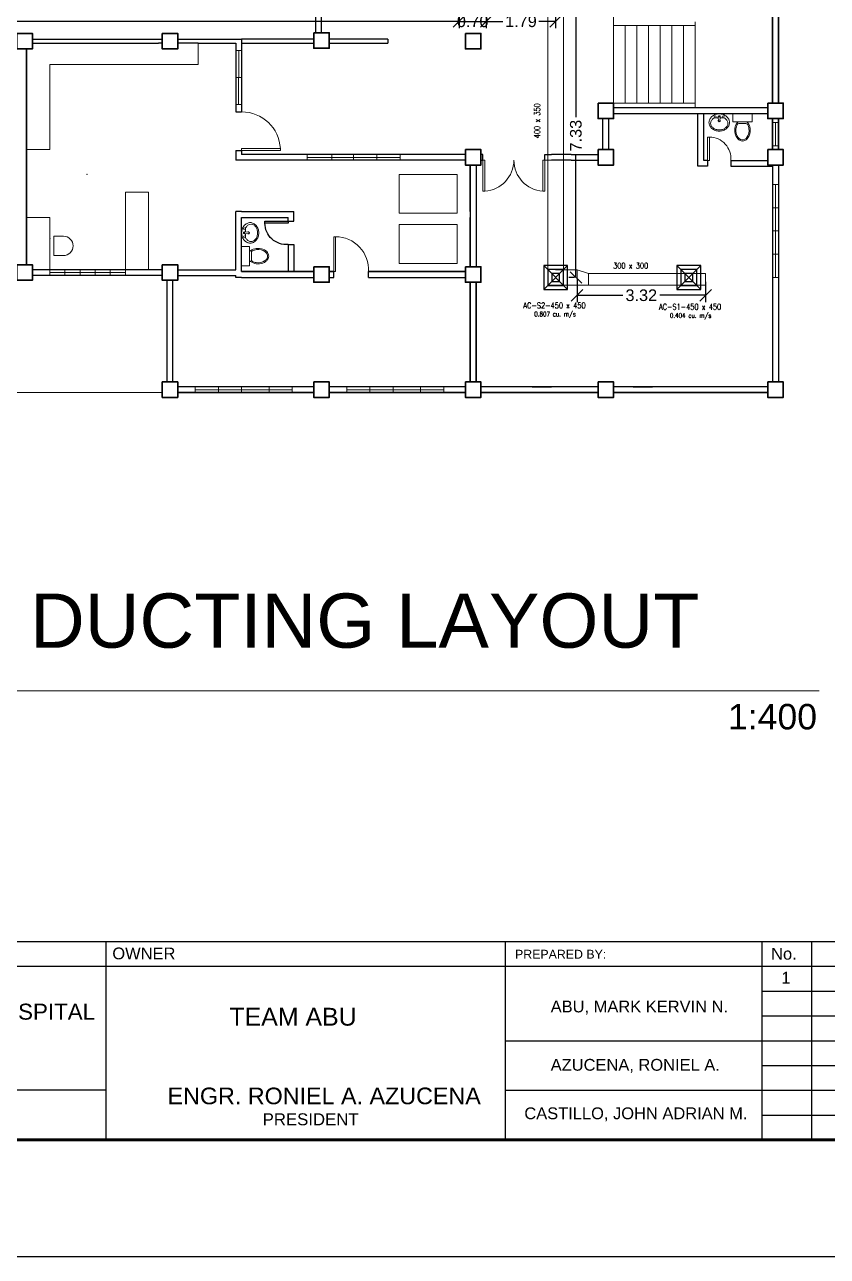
# Model space of a CAD drawing. Header units: millimetres. Extents: x 3 to 421, y 1 to 233.
# Drawn here: x 269.63 to 290.34, y 68.47 to 100.27 of the extents above; entities that cross this region are included whole.
import ezdxf

# ---------------------------------------------------------------- set-up
doc = ezdxf.new("R2010")
doc.units = ezdxf.units.MM
doc.header["$MEASUREMENT"] = 0
for name, color, linetype in [('.1', 1, 'Continuous'), ('diffuser', 7, 'Continuous'), ('ducting label', 7, 'Continuous'), ('Legends', 7, 'Continuous'), ('SHEET', 3, 'Continuous'), ('text', 7, 'Continuous')]:
    doc.layers.add(name, color=color, linetype=linetype)
doc.layers.add('ahu line', color=150, linetype='Continuous', lineweight=20)
doc.layers.add('WALL', color=4, linetype='Continuous', lineweight=30)
doc.styles.add('Arch-Dim', font='simplex.shx', dxfattribs={"width": 0.75})
doc.styles.add('arial', font='arial.ttf')
doc.styles.get("Standard").update_dxf_attribs({"font": 'arial.ttf'})
doc.dimstyles.new('Copy of dimension', dxfattribs={"dimtxt": 0.3, "dimasz": 0.3, "dimexe": 0.18, "dimexo": 0.0625, "dimgap": 0.09, "dimtad": 0, "dimzin": 0, "dimdsep": 46, "dimtxsty": 'Standard', "dimblk": 'OBLIQUE', "dimcen": 0.09, "dimclrd": 256, "dimclre": 256, "dimclrt": 256, "dimadec": 0, "dimazin": 0, "dimtfac": 1, "dimtofl": 0, "dimtmove": 0, "dimatfit": 3, "dimldrblk": 'OBLIQUE', "dimfxl": 1, "dimtolj": 1, "dimtzin": 0, "dimarcsym": 0})

# ---------------------------------------------------------------- blocks, each defined once
blk = doc.blocks.new('door-.60m')
at = {"ltscale": 0.03}
blk.add_lwpolyline([(0, 0), (0.05, 0), (0.05, 0.6), (0, 0.6)], close=True, dxfattribs=at)
blk.add_arc((0.05, 0.048), 0.552, 355.0209, 90, dxfattribs=at)
blk = doc.blocks.new('AC-S-12')
at = {"layer": 'diffuser', "color": 30}
for p, q in [((-0.15, 0.15), (0.15, -0.15)), ((0.15, 0.15), (-0.15, -0.15)), ((-0.15, 0.15), (-0.15, -0.15)), ((0.15, 0.15), (-0.15, 0.15)), ((-0.1, 0.1), (-0.1, -0.1)), ((0.1, 0.1), (-0.1, 0.1)), ((-0.05, 0.05), (-0.05, -0.05)), ((0.05, 0.05), (-0.05, 0.05)), ((0.05, -0.05), (0.05, 0.05)), ((0.1, -0.1), (0.1, 0.1)), ((0.15, -0.15), (0.15, 0.15)), ((-0.15, -0.15), (0.15, -0.15)), ((-0.1, -0.1), (0.1, -0.1)), ((-0.05, -0.05), (0.05, -0.05))]:
    blk.add_line(p, q, dxfattribs=at)
for points in [[(-0.358, 0.358, 0, 0.0447, 0), (-0.295, 0.295, 0, 0, 0), (-0.15, 0.15, 0, 0, 0)], [(0.358, 0.358, 0, 0.0447, 0), (0.295, 0.295, 0, 0, 0), (0.15, 0.15, 0, 0, 0)], [(-0.358, -0.358, 0, 0.0447, 0), (-0.295, -0.295, 0, 0, 0), (-0.15, -0.15, 0, 0, 0)], [(0.358, -0.358, 0, 0.0447, 0), (0.295, -0.295, 0, 0, 0), (0.15, -0.15, 0, 0, 0)]]:
    blk.add_lwpolyline(points, format="xyseb", dxfattribs=at)
blk = doc.blocks.new('fcu')
at = {"layer": 'diffuser', "xscale": 2.052644456280903, "yscale": 2.052644456280903, "zscale": 2.052644456280903}
blk.add_blockref('AC-S-12', (0, 0), dxfattribs=at)
blk = doc.blocks.new('_Oblique')
at = {"color": 0, "linetype": 'ByBlock', "lineweight": -2}
blk.add_line((-0.5, -0.5), (0.5, 0.5), dxfattribs=at)
blk = doc.blocks.new('*D41')
at = {"layer": 'Defpoints', "color": 0, "transparency": 16777216}
for p in [(280.841, 101.597), (250.804, 100.697), (280.841, 100.358)]:
    blk.add_point(p, dxfattribs=at)
at = {"layer": 'diffuser', "lineweight": -2, "transparency": 16777216}
for p, q in [((280.841, 101.534), (280.841, 100.178)), ((250.804, 100.634), (250.804, 100.178)), ((250.804, 100.358), (265.227, 100.358)), ((280.841, 100.358), (266.418, 100.358))]:
    blk.add_line(p, q, dxfattribs=at)
at = {"layer": 'diffuser', "lineweight": -2, "transparency": 16777216, "xscale": 0.3, "yscale": 0.3, "zscale": 0.3, "rotation": 180}
blk.add_blockref('_Oblique', (250.804, 100.358), dxfattribs=at)
at = {"layer": 'diffuser', "lineweight": -2, "transparency": 16777216, "xscale": 0.3, "yscale": 0.3, "zscale": 0.3}
blk.add_blockref('_Oblique', (280.841, 100.358), dxfattribs=at)
at = {"layer": 'diffuser', "transparency": 16777216, "insert": (265.822, 100.358), "char_height": 0.3, "attachment_point": 5}
blk.add_mtext('\\A1;30.04', dxfattribs=at)
blk = doc.blocks.new('*D42')
at = {"layer": 'Defpoints', "color": 0, "transparency": 16777216}
for p in [(280.841, 101.597), (281.541, 100.697), (281.541, 100.358)]:
    blk.add_point(p, dxfattribs=at)
at = {"layer": 'diffuser', "lineweight": -2, "transparency": 16777216}
for p, q in [((280.841, 101.534), (280.841, 100.178)), ((281.541, 100.634), (281.541, 100.178)), ((280.841, 100.358), (281.541, 100.358))]:
    blk.add_line(p, q, dxfattribs=at)
at = {"layer": 'diffuser', "lineweight": -2, "transparency": 16777216, "xscale": 0.3, "yscale": 0.3, "zscale": 0.3, "rotation": 180}
blk.add_blockref('_Oblique', (280.841, 100.358), dxfattribs=at)
at = {"layer": 'diffuser', "lineweight": -2, "transparency": 16777216, "xscale": 0.3, "yscale": 0.3, "zscale": 0.3}
blk.add_blockref('_Oblique', (281.541, 100.358), dxfattribs=at)
at = {"layer": 'diffuser', "transparency": 16777216, "insert": (281.191, 100.358), "char_height": 0.3, "attachment_point": 5}
blk.add_mtext('\\A1;0.70', dxfattribs=at)
blk = doc.blocks.new('*D43')
at = {"layer": 'Defpoints', "color": 0, "transparency": 16777216}
for p in [(281.541, 100.697), (283.332, 100.772), (283.332, 100.358)]:
    blk.add_point(p, dxfattribs=at)
at = {"layer": 'diffuser', "lineweight": -2, "transparency": 16777216}
for p, q in [((281.541, 100.634), (281.541, 100.178)), ((283.332, 100.709), (283.332, 100.178)), ((281.541, 100.358), (281.971, 100.358)), ((283.332, 100.358), (282.902, 100.358))]:
    blk.add_line(p, q, dxfattribs=at)
at = {"layer": 'diffuser', "lineweight": -2, "transparency": 16777216, "xscale": 0.3, "yscale": 0.3, "zscale": 0.3, "rotation": 180}
blk.add_blockref('_Oblique', (281.541, 100.358), dxfattribs=at)
at = {"layer": 'diffuser', "lineweight": -2, "transparency": 16777216, "xscale": 0.3, "yscale": 0.3, "zscale": 0.3}
blk.add_blockref('_Oblique', (283.332, 100.358), dxfattribs=at)
at = {"layer": 'diffuser', "transparency": 16777216, "insert": (282.437, 100.358), "char_height": 0.3, "attachment_point": 5}
blk.add_mtext('\\A1;1.79', dxfattribs=at)
blk = doc.blocks.new('*D44')
at = {"layer": 'Defpoints', "color": 0, "transparency": 16777216}
for p in [(283.032, 101.072), (283.854, 93.745), (283.884, 93.745)]:
    blk.add_point(p, dxfattribs=at)
at = {"layer": 'diffuser', "lineweight": -2, "transparency": 16777216}
for p, q in [((283.095, 101.072), (284.034, 101.072)), ((283.854, 101.072), (283.854, 97.887)), ((283.854, 93.745), (283.854, 96.93)), ((283.821, 93.745), (283.674, 93.745))]:
    blk.add_line(p, q, dxfattribs=at)
at = {"layer": 'diffuser', "lineweight": -2, "transparency": 16777216, "xscale": 0.3, "yscale": 0.3, "zscale": 0.3}
for p, rotation in [((283.854, 101.072), 90), ((283.854, 93.745), 270)]:
    blk.add_blockref('_Oblique', p, dxfattribs=dict(at, rotation=rotation))
at = {"layer": 'diffuser', "transparency": 16777216, "insert": (283.854, 97.408), "char_height": 0.3, "attachment_point": 5, "rotation": 90}
blk.add_mtext('\\A1;7.33', dxfattribs=at)
blk = doc.blocks.new('*D45')
at = {"layer": 'Defpoints', "color": 0, "transparency": 16777216}
for p in [(283.884, 93.745), (287.2, 93.695), (287.2, 93.285)]:
    blk.add_point(p, dxfattribs=at)
at = {"layer": 'diffuser', "lineweight": -2, "transparency": 16777216}
for p, q in [((283.884, 93.683), (283.884, 93.105)), ((287.2, 93.633), (287.2, 93.105)), ((283.884, 93.285), (285.064, 93.285)), ((287.2, 93.285), (286.02, 93.285))]:
    blk.add_line(p, q, dxfattribs=at)
at = {"layer": 'diffuser', "lineweight": -2, "transparency": 16777216, "xscale": 0.3, "yscale": 0.3, "zscale": 0.3, "rotation": 180}
blk.add_blockref('_Oblique', (283.884, 93.285), dxfattribs=at)
at = {"layer": 'diffuser', "lineweight": -2, "transparency": 16777216, "xscale": 0.3, "yscale": 0.3, "zscale": 0.3}
blk.add_blockref('_Oblique', (287.2, 93.285), dxfattribs=at)
at = {"layer": 'diffuser', "transparency": 16777216, "insert": (285.542, 93.285), "char_height": 0.3, "attachment_point": 5}
blk.add_mtext('\\A1;3.32', dxfattribs=at)

msp = doc.modelspace()

# ---------------------------------------------------------------- linework, layer by layer
at = {"layer": '.1', "color": 0}
msp.add_line((214.384, 68.472), (313.659, 68.472), dxfattribs=at)
at = {"color": 8, "lineweight": 9}
for p, q in [((284.829, 100.249), (284.829, 102.649)), ((286.629, 100.249), (284.829, 100.249)), ((284.829, 100.249), (284.829, 98.249)), ((285.129, 100.249), (285.129, 98.249)), ((285.429, 100.249), (285.429, 98.249)), ((285.729, 100.249), (285.729, 98.249)), ((286.029, 100.249), (286.029, 98.249)), ((286.329, 100.249), (286.329, 98.249)), ((286.629, 100.249), (286.629, 98.249)), ((286.629, 100.249), (286.929, 100.249)), ((286.929, 100.249), (286.929, 100.349)), ((286.929, 100.249), (286.929, 98.249)), ((274.104, 99.247), (274.104, 99.797)), ((275.229, 99.609), (275.081, 99.609)), ((275.081, 99.609), (275.081, 98.209)), ((275.155, 99.609), (275.151, 98.209)), ((275.229, 98.909), (275.229, 99.609)), ((275.229, 98.909), (275.081, 98.909)), ((275.081, 98.209), (275.227, 98.209)), ((286.929, 98.249), (284.829, 98.249)), ((284.829, 98.124), (284.829, 98.249)), ((286.929, 98.124), (286.929, 98.249)), ((287.904, 97.968), (287.904, 97.768)), ((288.404, 97.968), (287.904, 97.968)), ((288.404, 97.768), (288.404, 97.968)), ((287.539, 97.77), (287.526, 97.892)), ((287.568, 97.77), (287.582, 97.892)), ((287.904, 97.768), (288.404, 97.768)), ((288.063, 97.718), (288.244, 97.718)), ((289.079, 97.748), (288.929, 97.748)), ((288.929, 97.748), (288.929, 97.148)), ((289.004, 97.748), (289.004, 97.148)), ((289.079, 97.448), (289.079, 97.748)), ((284.829, 97.047), (284.829, 96.922)), ((288.929, 97.148), (289.079, 97.148)), ((276.916, 96.772), (276.916, 96.922)), ((276.916, 96.922), (279.316, 96.922)), ((279.316, 96.847), (276.916, 96.847)), ((278.116, 96.772), (276.916, 96.772)), ((277.554, 96.772), (277.554, 96.922)), ((278.116, 96.772), (278.116, 96.922)), ((278.116, 96.772), (279.316, 96.772)), ((278.716, 96.772), (278.716, 96.922)), ((279.316, 96.922), (279.316, 96.772)), ((281.279, 96.647), (281.279, 96.622)), ((289.079, 96.647), (289.079, 96.147)), ((289.079, 96.147), (288.929, 96.147)), ((288.929, 96.147), (288.929, 93.747)), ((289.004, 96.147), (289.004, 93.747)), ((289.079, 94.947), (289.079, 96.147)), ((272.829, 95.947), (272.829, 93.947)), ((269.679, 95.672), (269.679, 95.297)), ((289.079, 95.547), (288.929, 95.547)), ((269.679, 95.297), (269.679, 94.072)), ((275.427, 94.911), (275.305, 94.924)), ((275.427, 94.882), (275.305, 94.869)), ((281.129, 94.922), (281.129, 95.072)), ((289.079, 94.947), (288.929, 94.947)), ((289.079, 93.747), (289.079, 94.947)), ((275.229, 94.547), (275.429, 94.547)), ((275.229, 94.047), (275.229, 94.547)), ((275.429, 94.547), (275.429, 94.047)), ((275.479, 94.387), (275.479, 94.206)), ((289.079, 94.347), (288.929, 94.347)), ((270.279, 93.947), (269.829, 93.947)), ((270.279, 93.947), (270.279, 93.797)), ((272.229, 93.872), (270.279, 93.872)), ((270.669, 93.797), (270.669, 93.947)), ((270.669, 93.947), (271.059, 93.947)), ((271.059, 93.947), (271.059, 93.797)), ((271.449, 93.797), (271.449, 93.947)), ((271.449, 93.947), (271.839, 93.947)), ((271.839, 93.947), (271.839, 93.797)), ((272.779, 93.947), (272.179, 93.947)), ((272.229, 93.797), (272.229, 93.947)), ((275.429, 94.047), (275.229, 94.047)), ((269.829, 93.797), (270.279, 93.797)), ((270.279, 93.797), (272.179, 93.797)), ((270.279, 93.797), (270.669, 93.797)), ((271.059, 93.797), (271.449, 93.797)), ((271.839, 93.797), (272.229, 93.797)), ((272.179, 93.797), (272.929, 93.797)), ((288.929, 93.747), (289.079, 93.747)), ((273.179, 90.772), (257.854, 90.772)), ((274.029, 90.772), (274.029, 90.922)), ((276.535, 90.847), (274.029, 90.847)), ((275.229, 90.772), (274.029, 90.772)), ((274.629, 90.772), (274.629, 90.922)), ((275.229, 90.922), (275.229, 90.772)), ((275.335, 90.922), (276.535, 90.922)), ((275.935, 90.922), (275.935, 90.772)), ((276.535, 90.922), (276.535, 90.772)), ((277.941, 90.772), (277.941, 90.922)), ((280.447, 90.847), (277.941, 90.847)), ((279.141, 90.772), (277.941, 90.772)), ((278.541, 90.772), (278.541, 90.922)), ((279.141, 90.922), (279.141, 90.772)), ((279.247, 90.922), (280.447, 90.922)), ((279.847, 90.922), (279.847, 90.772)), ((280.447, 90.922), (280.447, 90.772)), ((281.404, 90.922), (282.129, 90.922)), ((282.129, 90.922), (282.729, 90.922)), ((283.729, 90.922), (283.229, 90.922)), ((283.729, 90.922), (284.429, 90.922)), ((284.829, 90.922), (285.329, 90.922)), ((286.329, 90.922), (285.829, 90.922)), ((286.329, 90.922), (287.329, 90.922)), ((287.329, 90.922), (287.929, 90.922)), ((287.929, 90.922), (288.804, 90.922))]:
    msp.add_line(p, q, dxfattribs=at)
at = {"color": 8, "lineweight": 25}
for p, q in [((288.929, 102.649), (288.929, 98.249)), ((289.079, 102.649), (289.079, 98.249)), ((288.929, 98.249), (288.929, 101.522)), ((289.079, 98.249), (289.079, 101.522)), ((277.141, 100.062), (277.141, 100.606)), ((277.291, 100.062), (277.291, 100.656)), ((269.829, 99.897), (272.779, 99.897)), ((272.779, 99.897), (273.179, 99.897)), ((273.579, 99.897), (275.079, 99.897)), ((275.079, 99.897), (275.229, 99.897)), ((275.229, 99.897), (275.229, 98.022)), ((277.091, 99.897), (275.229, 99.897)), ((279.004, 99.897), (277.491, 99.897)), ((279.004, 99.897), (279.004, 99.797)), ((269.679, 99.647), (269.679, 96.672)), ((269.679, 94.072), (269.679, 99.647)), ((269.679, 99.647), (269.679, 94.072)), ((269.829, 99.797), (273.079, 99.797)), ((273.179, 99.797), (273.079, 99.797)), ((274.104, 99.797), (273.579, 99.797)), ((274.104, 99.797), (275.079, 99.797)), ((275.079, 99.797), (275.079, 98.022)), ((275.229, 99.797), (277.091, 99.797)), ((277.491, 99.797), (279.004, 99.797)), ((269.679, 98.047), (269.679, 95.947)), ((275.079, 98.022), (275.229, 98.022)), ((288.804, 98.124), (284.829, 98.124)), ((288.804, 97.974), (284.829, 97.974)), ((287.004, 96.618), (287.004, 97.968)), ((287.154, 96.768), (287.154, 97.968)), ((284.554, 97.047), (284.554, 97.849)), ((284.704, 97.047), (284.704, 97.849)), ((288.929, 97.849), (288.929, 97.047)), ((288.929, 97.047), (288.929, 97.849)), ((289.079, 97.849), (289.079, 97.047)), ((289.079, 97.047), (289.079, 97.849)), ((275.079, 97.022), (275.079, 96.922)), ((275.079, 97.022), (275.229, 97.022)), ((275.229, 97.022), (275.229, 96.93)), ((275.079, 96.922), (275.079, 96.772)), ((275.229, 96.772), (275.079, 96.772)), ((275.229, 96.93), (275.229, 96.922)), ((281.004, 96.922), (275.229, 96.922)), ((281.004, 96.772), (275.229, 96.772)), ((281.454, 96.922), (281.404, 96.922)), ((281.404, 96.772), (281.454, 96.772)), ((281.454, 96.772), (281.454, 96.922)), ((283.054, 96.922), (283.229, 96.922)), ((283.054, 96.772), (283.054, 96.922)), ((283.729, 96.922), (283.229, 96.922)), ((283.729, 96.772), (283.229, 96.772)), ((283.729, 96.922), (284.429, 96.922)), ((283.729, 96.772), (284.429, 96.772)), ((281.129, 96.647), (281.129, 95.072)), ((281.129, 95.447), (281.129, 96.622)), ((281.279, 96.647), (281.279, 95.072)), ((281.279, 96.622), (281.279, 94.022)), ((288.929, 96.647), (288.929, 91.047)), ((288.929, 96.647), (288.929, 91.047)), ((289.079, 96.647), (289.079, 91.047)), ((275.079, 93.947), (275.079, 95.447)), ((275.229, 95.447), (275.079, 95.447)), ((275.229, 93.897), (275.229, 95.297)), ((281.129, 94.022), (281.129, 95.297)), ((281.129, 95.072), (281.129, 94.022)), ((281.279, 95.072), (281.279, 94.022)), ((273.179, 93.947), (269.829, 93.947)), ((273.579, 93.947), (275.079, 93.947)), ((275.229, 93.897), (277.091, 93.897)), ((277.091, 93.897), (275.229, 93.897)), ((277.491, 93.897), (277.604, 93.897)), ((277.604, 93.897), (277.491, 93.897)), ((277.604, 93.747), (277.604, 93.897)), ((278.504, 93.897), (279.779, 93.897)), ((278.504, 93.747), (278.504, 93.897)), ((281.004, 93.897), (278.504, 93.897)), ((279.779, 93.897), (281.004, 93.897)), ((273.179, 93.797), (269.829, 93.797)), ((273.304, 91.047), (273.304, 93.672)), ((273.454, 91.047), (273.454, 93.672)), ((273.579, 93.797), (275.079, 93.797)), ((275.079, 93.747), (275.079, 93.797)), ((275.229, 93.747), (275.079, 93.747)), ((275.229, 93.747), (277.091, 93.747)), ((277.491, 93.747), (277.604, 93.747)), ((278.504, 93.747), (281.004, 93.747)), ((281.129, 93.622), (281.129, 91.047)), ((281.129, 91.047), (281.129, 93.622)), ((281.279, 93.622), (281.279, 91.047)), ((281.279, 91.047), (281.279, 93.622)), ((281.129, 92.922), (281.129, 91.047)), ((277.091, 90.922), (273.579, 90.922)), ((277.091, 90.772), (273.579, 90.772)), ((273.579, 90.772), (277.091, 90.772)), ((277.091, 90.772), (275.079, 90.772)), ((277.091, 90.922), (275.229, 90.922)), ((281.004, 90.922), (277.491, 90.922)), ((281.004, 90.922), (277.491, 90.922)), ((281.004, 90.772), (277.491, 90.772)), ((281.004, 90.772), (277.491, 90.772)), ((277.491, 90.772), (281.004, 90.772)), ((284.429, 90.922), (281.404, 90.922)), ((284.429, 90.772), (281.404, 90.772)), ((281.404, 90.772), (284.429, 90.772)), ((282.729, 90.922), (283.229, 90.922)), ((288.804, 90.922), (284.829, 90.922)), ((288.804, 90.772), (284.829, 90.772)), ((284.829, 90.772), (288.804, 90.772)), ((285.329, 90.922), (285.829, 90.922))]:
    msp.add_line(p, q, dxfattribs=at)
at = {"color": 8, "lineweight": 9, "ltscale": 0.4}
for p, q in [((270.279, 99.247), (274.104, 99.247)), ((270.279, 99.247), (270.279, 97.047)), ((269.679, 97.047), (270.279, 97.047)), ((272.229, 93.947), (272.229, 95.947)), ((272.829, 95.947), (272.229, 95.947)), ((269.679, 95.297), (270.279, 95.297)), ((270.279, 95.297), (270.279, 93.947))]:
    msp.add_line(p, q, dxfattribs=at)
at = {"color": 8, "lineweight": 13}
for p, q in [((275.229, 97.072), (275.229, 97.022)), ((276.229, 97.072), (275.229, 97.072)), ((275.229, 97.072), (275.229, 97.022)), ((275.229, 97.022), (276.229, 97.022)), ((276.229, 97.022), (276.229, 97.072)), ((281.454, 96.772), (281.504, 96.772)), ((281.504, 96.772), (281.454, 96.772)), ((281.454, 96.772), (281.454, 95.972)), ((281.504, 95.972), (281.504, 96.772)), ((283.004, 95.972), (283.004, 96.772)), ((283.004, 96.772), (283.054, 96.772)), ((283.004, 96.772), (283.229, 96.772)), ((283.054, 96.772), (283.054, 95.972)), ((281.454, 95.972), (281.504, 95.972)), ((283.054, 95.972), (283.004, 95.972))]:
    msp.add_line(p, q, dxfattribs=at)
at = {"color": 8, "lineweight": 25, "ltscale": 0.4}
for p, q in [((287.254, 96.768), (287.154, 96.768)), ((287.254, 96.768), (287.254, 96.618)), ((287.854, 96.768), (287.854, 96.618)), ((287.854, 96.768), (288.804, 96.768)), ((287.254, 96.618), (287.004, 96.618)), ((287.854, 96.618), (288.929, 96.618)), ((275.229, 95.447), (276.579, 95.447)), ((276.579, 95.197), (276.579, 95.447)), ((275.229, 95.297), (276.429, 95.297)), ((275.229, 95.297), (276.429, 95.297)), ((276.429, 95.197), (276.429, 95.297)), ((276.429, 95.197), (276.579, 95.197)), ((276.429, 94.597), (276.579, 94.597)), ((276.429, 94.597), (276.429, 93.897)), ((276.579, 94.597), (276.579, 93.897))]:
    msp.add_line(p, q, dxfattribs=at)
at = {"color": 0, "linetype": 'ByBlock', "lineweight": 9}
msp.add_line((290.135, 83.076), (252.165, 83.076), dxfattribs=at)
at = {"color": 8, "lineweight": 35}
for points in [[(269.429, 100.047), (269.829, 100.047), (269.829, 99.647), (269.429, 99.647)], [(273.179, 100.047), (273.579, 100.047), (273.579, 99.647), (273.179, 99.647)], [(277.091, 100.062), (277.491, 100.062), (277.491, 99.662), (277.091, 99.662)], [(281.004, 100.047), (281.404, 100.047), (281.404, 99.647), (281.004, 99.647)], [(284.429, 98.249), (284.829, 98.249), (284.829, 97.849), (284.429, 97.849)], [(288.804, 98.249), (289.204, 98.249), (289.204, 97.849), (288.804, 97.849)], [(281.004, 97.047), (281.404, 97.047), (281.404, 96.647), (281.004, 96.647)], [(284.429, 97.047), (284.829, 97.047), (284.829, 96.647), (284.429, 96.647)], [(288.804, 97.047), (289.204, 97.047), (289.204, 96.647), (288.804, 96.647)], [(269.429, 94.072), (269.829, 94.072), (269.829, 93.672), (269.429, 93.672)], [(273.179, 94.072), (273.579, 94.072), (273.579, 93.672), (273.179, 93.672)], [(277.091, 94.022), (277.491, 94.022), (277.491, 93.622), (277.091, 93.622)], [(281.004, 94.022), (281.404, 94.022), (281.404, 93.622), (281.004, 93.622)], [(273.179, 91.047), (273.579, 91.047), (273.579, 90.647), (273.179, 90.647)], [(277.091, 91.047), (277.491, 91.047), (277.491, 90.647), (277.091, 90.647)], [(281.004, 91.047), (281.404, 91.047), (281.404, 90.647), (281.004, 90.647)], [(284.429, 91.047), (284.829, 91.047), (284.829, 90.647), (284.429, 90.647)], [(288.804, 91.047), (289.204, 91.047), (289.204, 90.647), (288.804, 90.647)]]:
    msp.add_lwpolyline(points, close=True, dxfattribs=at)
at = {"color": 8, "lineweight": 9}
for points in [[(275.081, 99.609), (275.227, 99.609), (275.227, 98.209), (275.081, 98.209)], [(288.929, 97.748), (289.079, 97.748), (289.079, 97.148), (288.929, 97.148)], [(279.316, 96.772), (276.916, 96.772), (276.916, 96.922), (279.316, 96.922)], [(276.916, 96.922), (279.316, 96.922), (279.316, 96.772), (276.916, 96.772)], [(288.929, 96.147), (289.079, 96.147), (289.079, 93.747), (288.929, 93.747)], [(270.279, 93.947), (272.229, 93.947), (272.229, 93.797), (270.279, 93.797)], [(274.029, 90.922), (276.535, 90.922), (276.535, 90.772), (274.029, 90.772)], [(277.941, 90.922), (280.447, 90.922), (280.447, 90.772), (277.941, 90.772)]]:
    msp.add_lwpolyline(points, close=True, dxfattribs=at)
for points in [[(287.289, 97.747, 0.11576), (287.308, 97.664, 0.104047), (287.366, 97.591, 0.090875), (287.45, 97.543, 0.083344), (287.554, 97.526, 0.083344), (287.657, 97.543, 0.090875), (287.741, 97.591, 0.104047), (287.799, 97.664, 0.11576), (287.819, 97.747, 0.11576), (287.799, 97.829, 0.104047), (287.741, 97.903, 0.090875), (287.657, 97.95, 0.083344), (287.554, 97.968, 0.083344), (287.45, 97.95, 0.090875), (287.366, 97.903, 0.104047), (287.308, 97.829, 0.11576)], [(275.45, 95.162, -0.11576), (275.532, 95.142, -0.104047), (275.606, 95.084, -0.090875), (275.653, 95, -0.083344), (275.671, 94.897, -0.083344), (275.653, 94.793, -0.090875), (275.606, 94.709, -0.104047), (275.532, 94.651, -0.11576), (275.45, 94.632, -0.11576), (275.367, 94.651, -0.104047), (275.293, 94.709, -0.090875), (275.246, 94.793, -0.083344), (275.229, 94.897, -0.083344), (275.246, 95, -0.090875), (275.293, 95.084, -0.104047), (275.367, 95.142, -0.11576)]]:
    msp.add_lwpolyline(points, format="xyb", close=True, dxfattribs=at)
for points in [[(287.331, 97.726, 0.124838), (287.347, 97.663, 0.105788), (287.396, 97.606, 0.086697), (287.466, 97.569, 0.076776), (287.554, 97.556, 0.076776), (287.641, 97.569, 0.086697), (287.711, 97.606, 0.105788), (287.76, 97.663, 0.124838), (287.776, 97.726, 0.124838), (287.76, 97.788, 0.105788), (287.711, 97.846, 0.040067), (287.68, 97.866), (287.578, 97.866, 0.040067)], [(287.529, 97.866), (287.427, 97.866, 0.040067), (287.396, 97.846, 0.105788), (287.347, 97.788, 0.124838), (287.331, 97.726, 0.124838)], [(275.471, 95.119, -0.124838), (275.533, 95.103, -0.105788), (275.591, 95.054, -0.086697), (275.627, 94.984, -0.076776), (275.641, 94.897, -0.076776), (275.627, 94.809, -0.086697), (275.591, 94.739, -0.105788), (275.533, 94.69, -0.124838), (275.471, 94.674, -0.124838), (275.408, 94.69, -0.105788), (275.35, 94.739, -0.040067), (275.331, 94.77), (275.331, 94.872, -0.040067)], [(275.331, 94.921), (275.331, 95.023, -0.040067), (275.35, 95.054, -0.105788), (275.408, 95.103, -0.124838), (275.471, 95.119, -0.124838)]]:
    msp.add_lwpolyline(points, format="xyb", dxfattribs=at)
at = {"color": 8, "lineweight": 13, "ltscale": 0.03}
for points in [[(287.254, 96.768), (287.304, 96.768), (287.304, 97.368), (287.254, 97.368)], [(277.604, 93.897), (277.654, 93.897), (277.654, 94.797), (277.604, 94.797)]]:
    msp.add_lwpolyline(points, close=True, dxfattribs=at)
at = {"color": 8, "lineweight": 9, "ltscale": 1000}
for points in [[(280.791, 95.408), (279.291, 95.408), (279.291, 96.408), (280.791, 96.408)], [(280.791, 95.11), (279.291, 95.11), (279.291, 94.11), (280.791, 94.11)]]:
    msp.add_lwpolyline(points, close=True, dxfattribs=at)
at = {"color": 8, "lineweight": 9, "ltscale": 0.6}
msp.add_lwpolyline([(270.629, 94.312), (270.379, 94.312), (270.379, 94.812), (270.629, 94.812, -0.414214), (270.879, 94.562, -0.414214)], format="xyb", close=True, dxfattribs=at)
at = {"color": 8, "lineweight": 9}
for centre, radius in [((287.452, 97.895), 0.0255), ((287.554, 97.901), 0.0095), ((287.655, 97.895), 0.0255), ((275.302, 94.998), 0.0255), ((275.302, 94.795), 0.0255), ((275.295, 94.897), 0.0095)]:
    msp.add_circle(centre, radius, dxfattribs=at)
at = {"color": 8, "lineweight": 13}
for centre, radius, start, end in [((275.229, 97.022), 1, 2.866, 90), ((281.454, 96.772), 0.8, 273.5833, 0), ((283.054, 96.772), 0.8, 180, 266.4167)]:
    msp.add_arc(centre, radius, start, end, dxfattribs=at)
at = {"color": 8, "lineweight": 9}
for centre, radius, start, end in [((287.554, 97.895), 0.028, 353.7545, 186.2455), ((287.554, 97.793), 0.025, 138.7978, 233.6932), ((287.554, 97.864), 0.0948, 261.2026, 278.7974), ((287.554, 97.793), 0.025, 251.3793, 288.6207), ((287.554, 97.793), 0.025, 306.3068, 41.2022), ((288.063, 97.668), 0.05, 90, 151.8499), ((288.244, 97.668), 0.05, 28.0084, 90), ((275.302, 94.897), 0.028, 83.7545, 276.2455), ((275.404, 94.897), 0.025, 36.3068, 131.2022), ((275.404, 94.897), 0.025, 228.7978, 323.6932), ((275.333, 94.897), 0.0948, 351.2026, 8.7974), ((275.404, 94.897), 0.025, 341.3793, 18.6207), ((275.529, 94.387), 0.05, 118.1501, 180), ((275.529, 94.206), 0.05, 180, 241.9916)]:
    msp.add_arc(centre, radius, start, end, dxfattribs=at)
at = {"color": 8, "lineweight": 13, "ltscale": 0.03}
for centre, radius, start in [((287.304, 96.816), 0.552, 355.0209), ((277.654, 93.945), 0.851, 356.7268)]:
    msp.add_arc(centre, radius, start, 90, dxfattribs=at)
at = {"color": 8, "lineweight": 9}
msp.add_ellipse((288.154, 97.543), major_axis=(0, 0.275), ratio=0.727273, start_param=0.612555, end_param=5.670631, dxfattribs=at)
at = {"color": 8, "lineweight": 9, "extrusion": (0, 0, -1)}
msp.add_ellipse((275.654, 94.297), major_axis=(-0.275, 0), ratio=0.727273, start_param=0.612555, end_param=5.670631, dxfattribs=at)
at = {"color": 8, "lineweight": 9}
for points in [[(288.019, 97.691), (288.01, 97.675), (288.003, 97.657), (287.976, 97.566), (287.981, 97.479), (288.039, 97.347), (288.089, 97.306), (288.187, 97.292), (288.239, 97.318), (288.313, 97.429), (288.331, 97.513), (288.315, 97.627), (288.304, 97.662), (288.288, 97.691)], [(275.505, 94.431), (275.522, 94.44), (275.54, 94.448), (275.631, 94.474), (275.718, 94.469), (275.85, 94.412), (275.891, 94.361), (275.904, 94.263), (275.878, 94.211), (275.767, 94.137), (275.684, 94.119), (275.57, 94.135), (275.535, 94.146), (275.505, 94.162)]]:
    msp.add_open_spline(points, degree=3, knots=[0.937253, 0.937253, 0.937253, 0.937253, 1.185372, 1.185372, 2.113864, 2.113864, 3.042356, 3.042356, 3.970847, 3.970847, 4.899339, 4.899339, 5.346062, 5.346062, 5.346062, 5.346062], dxfattribs=at)
at = {"color": 8, "lineweight": 9, "ltscale": 0.3}
msp.add_point((271.239, 96.411), dxfattribs=at)
at = {"color": 8, "lineweight": 9}
msp.add_point((270.279, 94.747), dxfattribs=at)
at = {"layer": 'ahu line', "linetype": 'Continuous'}
for p, q in [((283.132, 93.545), (283.132, 100.772)), ((283.532, 93.533), (283.532, 100.772)), ((283.332, 93.945), (283.884, 93.945)), ((283.884, 93.945), (283.884, 93.545)), ((283.884, 93.945), (284.184, 93.845)), ((284.184, 93.845), (287.2, 93.845)), ((284.184, 93.845), (284.184, 93.545)), ((287.2, 93.845), (287.2, 93.545)), ((283.132, 93.545), (287.2, 93.545))]:
    msp.add_line(p, q, dxfattribs=at)
at = {"layer": 'SHEET', "color": 1}
for p, q in [((220.4, 76.6), (310.651, 76.6)), ((271.723, 76.6), (271.723, 71.48)), ((282.025, 76.6), (282.025, 71.48)), ((288.655, 76.6), (288.655, 71.48)), ((289.935, 76.6), (289.935, 71.48)), ((236.247, 75.96), (292.817, 75.96)), ((288.655, 75.32), (299.415, 75.32)), ((288.655, 74.68), (297.72, 74.68)), ((282.025, 74.04), (292.817, 74.04)), ((288.655, 73.4), (297.72, 73.4)), ((236.247, 72.767), (271.723, 72.767)), ((282.025, 72.76), (292.817, 72.76)), ((288.655, 72.12), (297.72, 72.12))]:
    msp.add_line(p, q, dxfattribs=at)
at = {"layer": 'WALL', "color": 1, "linetype": 'Continuous', "const_width": 0.0853}
msp.add_lwpolyline([(220.4, 71.48), (310.651, 71.48), (310.651, 135.859), (220.4, 135.859)], close=True, dxfattribs=at)

# ---------------------------------------------------------------- block references
at = {"color": 8, "lineweight": 9, "ltscale": 0.4, "xscale": -1, "rotation": 90}
msp.add_blockref('door-.60m', (276.429, 95.197), dxfattribs=at)
at = {"layer": 'Legends', "linetype": 'Continuous', "lineweight": 25}
for p in [(283.332, 93.745), (286.767, 93.745)]:
    msp.add_blockref('fcu', p, dxfattribs=at)

# ---------------------------------------------------------------- texts
at = {"color": 0, "linetype": 'ByBlock', "lineweight": 9}
for s, height, p in [('SECOND FLOOR DUCTING LAYOUT', 1.4, (253.578, 84.186)), ('SCALE                                                                                                                              1:400', 0.657637, (252.609, 82.077))]:
    msp.add_text(s, height=height, dxfattribs=at).set_placement(p)
at = {"layer": 'ducting label', "color": 3, "linetype": 'Continuous', "lineweight": 25, "insert": (282.779, 97.339), "char_height": 0.15, "attachment_point": 1, "rotation": 90, "style": 'Arch-Dim'}
msp.add_mtext_dynamic_manual_height_columns('\\A1;400 x 350', width=1.19515, gutter_width=1.011, heights=[0], dxfattribs=at)
at = {"layer": 'ducting label', "color": 3, "linetype": 'Continuous', "lineweight": 25, "attachment_point": 1, "style": 'Arch-Dim'}
for s, width, insert, char_height in [('\\A1;300 x 300', 1.19515, (284.816, 94.125), 0.15), ('\\A1;AC-S2-450 x 450', 1.719, (282.499, 93.099), 0.15), ('\\A1;0.807 cu. m/s', 1.719, (282.781, 92.86), 0.12), ('\\A1;AC-S1-450 x 450', 1.719, (285.997, 93.064), 0.15), ('\\A1;0.404 cu. m/s', 1.719, (286.279, 92.824), 0.12)]:
    msp.add_mtext_dynamic_manual_height_columns(s, width=width, gutter_width=1.011, heights=[0], dxfattribs=dict(at, insert=insert, char_height=char_height))
at = {"layer": 'text', "style": 'arial'}
for s, height, p in [('OWNER', 0.304, (271.892, 76.141)), ('PREPARED BY: ', 0.22802, (282.284, 76.159)), ('No.', 0.304, (288.892, 76.133)), ('1', 0.304, (289.155, 75.514)), ('ABU, MARK KERVIN N.', 0.30402, (283.204, 74.771)), ('PROPOSED THREE STOREY HOSPITAL', 0.41257, (260.526, 74.583)), ('TEAM ABU', 0.4598, (274.913, 74.429)), ('AZUCENA, RONIEL A.', 0.30402, (283.204, 73.265)), ('ENGR. RONIEL A. AZUCENA', 0.43038, (273.317, 72.399)), ('CASTILLO, JOHN ADRIAN M.', 0.30402, (282.524, 72.013)), ('PRESIDENT', 0.3099, (275.77, 71.855))]:
    msp.add_text(s, height=height, dxfattribs=at).set_placement(p)

# ---------------------------------------------------------------- dimensions: what is measured, and where the dimension line sits
at = {"layer": 'diffuser'}
for base, p1, p2, picture, middle in [((280.841, 100.358), (250.804, 100.697), (280.841, 101.597), '*D41', (265.822, 100.358)), ((283.332, 100.358), (281.541, 100.697), (283.332, 100.772), '*D43', (282.437, 100.358)), ((287.2, 93.285), (283.884, 93.745), (287.2, 93.695), '*D45', (285.542, 93.285))]:
    dim = msp.add_linear_dim(base=base, p1=p1, p2=p2, dimstyle='Copy of dimension', dxfattribs=at)
    dim.commit()
    dim.dimension.update_dxf_attribs({"geometry": picture, "text_midpoint": middle})
dim = msp.add_linear_dim(base=(281.541, 100.358), p1=(280.841, 101.597), p2=(281.541, 100.697), dimstyle='Copy of dimension', dxfattribs=at)
dim.commit()
dim.dimension.update_dxf_attribs({"geometry": '*D42', "text_midpoint": (281.191, 100.358), "dimtype": 160})
dim = msp.add_linear_dim(base=(283.854, 93.745), p1=(283.032, 101.072), p2=(283.884, 93.745), angle=90, dimstyle='Copy of dimension', dxfattribs=at)
dim.commit()
dim.dimension.update_dxf_attribs({"geometry": '*D44', "text_midpoint": (283.854, 97.408)})

doc.saveas('drawing.dxf')
